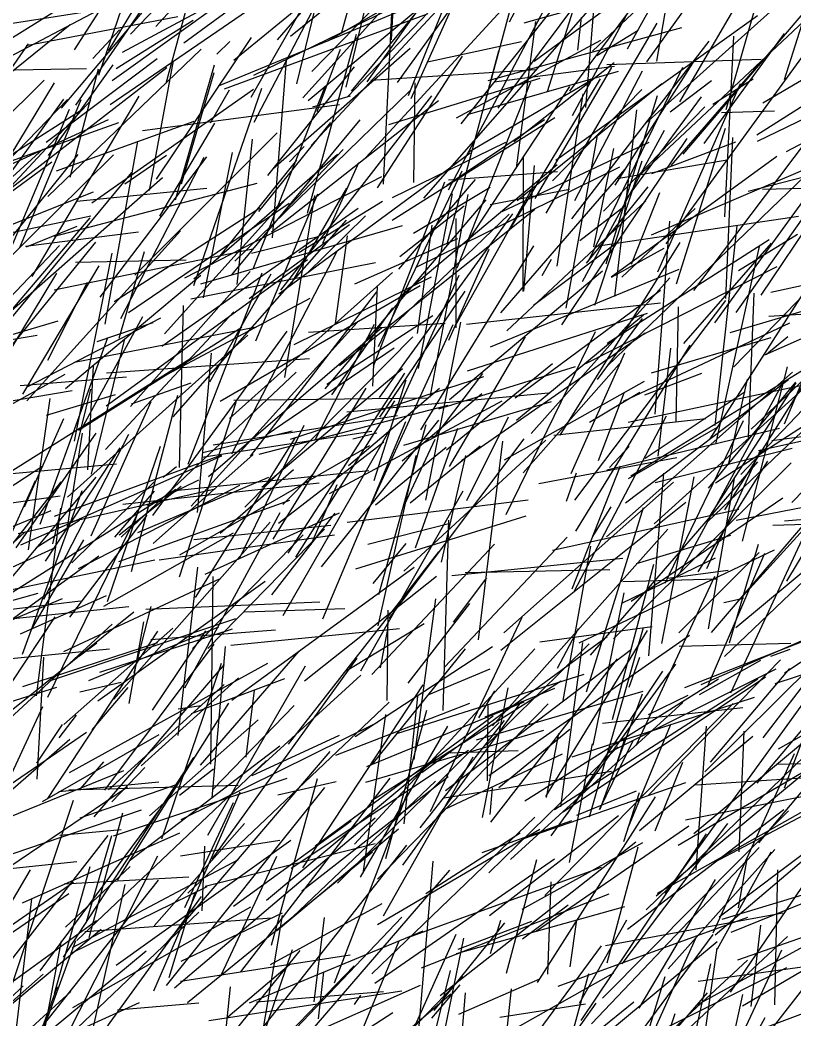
# Model space of a CAD drawing. Header units: metres. Extents: x 0 to 1019, y 0 to 619.
# Drawn here: x 330.1 to 406.2, y 149.5 to 247.8 of the extents above; entities that cross this region are included whole.
import ezdxf

# ---------------------------------------------------------------- set-up
doc = ezdxf.new("R2010")
doc.units = ezdxf.units.M

msp = doc.modelspace()

# ---------------------------------------------------------------- linework, layer by layer
at = {"color": 27}
for p, q in [((378.209, 247.618), (388.512, 266.825)), ((337.231, 244.01), (339.869, 246.815)), ((322.012, 223.743), (337.021, 239.869)), ((389.888, 208.228), (407.94, 212.069)), ((403.942, 185.227), (405.817, 185.917)), ((400.025, 158.075), (411.6, 162.806)), ((384.196, 154.669), (384.853, 159.311)), ((374.755, 138.601), (390.464, 151.243))]:
    msp.add_line(p, q, dxfattribs=at)
at = {"color": 120}
for p, q in [((340.946, 246.401), (359.696, 265.89)), ((350.892, 205.132), (361.281, 225.057)), ((387.668, 156.789), (405.11, 159.988))]:
    msp.add_line(p, q, dxfattribs=at)
at = {"color": 145}
for p, q in [((335.442, 244.841), (348.082, 264.756)), ((352.19, 199.898), (368.696, 216.619)), ((392.95, 130.943), (403.368, 149.704))]:
    msp.add_line(p, q, dxfattribs=at)
at = {"color": 5}
for p, q in [((355.407, 245.84), (371.918, 265.058)), ((374.214, 234.818), (386.519, 242.04)), ((393.557, 161.902), (407.603, 181.265)), ((353.432, 148.012), (368.117, 166.66)), ((328.33, 137.85), (333.748, 152.761))]:
    msp.add_line(p, q, dxfattribs=at)
at = {"color": 162}
for p, q in [((338.771, 244.773), (350.335, 263.824)), ((333.67, 232.944), (347.194, 237.844)), ((346.919, 199.986), (363.236, 218.046))]:
    msp.add_line(p, q, dxfattribs=at)
at = {"color": 71}
for p, q in [((366.613, 245.835), (367.586, 263.612)), ((337.816, 242.38), (341.473, 253.054)), ((323.327, 205.736), (333.69, 222.901)), ((386.974, 204.48), (389.509, 211.12)), ((359.721, 194.01), (371.261, 208.448)), ((400.869, 190.798), (408.819, 199.54))]:
    msp.add_line(p, q, dxfattribs=at)
at = {"color": 15}
for p, q in [((358.782, 242.725), (377.589, 262.022)), ((369.056, 145.7), (370.72, 165.066)), ((345.842, 153.259), (362.551, 155.858)), ((364.881, 144.671), (373.613, 153.728))]:
    msp.add_line(p, q, dxfattribs=at)
at = {"color": 100}
for p, q in [((361.714, 246.589), (366.111, 262.077)), ((362.382, 203.988), (371.338, 211.57)), ((354.852, 191.254), (361.057, 199.3)), ((350.906, 180.887), (368.839, 193.989)), ((313.218, 137.068), (332.336, 153.961))]:
    msp.add_line(p, q, dxfattribs=at)
at = {"color": 43}
for p, q in [((343.419, 247.148), (354.792, 259.587)), ((355.908, 200.159), (358.88, 203.113))]:
    msp.add_line(p, q, dxfattribs=at)
at = {"color": 191}
for p, q in [((362.692, 240.778), (378.75, 260.289)), ((332.667, 208.925), (339.474, 210.954)), ((320.416, 199.027), (334.004, 201.01))]:
    msp.add_line(p, q, dxfattribs=at)
at = {"color": 161}
for p, q in [((351.106, 243.837), (369.292, 258.735)), ((317.834, 222.503), (334.73, 239.969)), ((331.265, 222.572), (341.797, 240.305)), ((405.477, 234.843), (414.854, 239.893)), ((355.31, 158.21), (367.312, 168.264)), ((379.476, 160.354), (391.343, 166.902))]:
    msp.add_line(p, q, dxfattribs=at)
at = {"color": 108}
for p, q in [((391.728, 243.682), (402.63, 258.809)), ((340.799, 180.562), (342.245, 188.613)), ((376.058, 172.974), (376.107, 180.405)), ((381.689, 161.692), (400.212, 180.57)), ((334.427, 162.853), (346.685, 163.521))]:
    msp.add_line(p, q, dxfattribs=at)
at = {"color": 106}
for p, q in [((356.663, 246.201), (371.203, 257.955)), ((334.736, 197.909), (336.227, 207.146)), ((320.95, 183.114), (337.561, 202.832)), ((376.549, 178.379), (393.801, 197.712))]:
    msp.add_line(p, q, dxfattribs=at)
at = {"color": 121}
for p, q in [((375.836, 239.69), (380.774, 258.064)), ((360.365, 245.752), (377.825, 255.798)), ((371.273, 209.556), (384.718, 213.708)), ((365.221, 158.842), (381.22, 168.201))]:
    msp.add_line(p, q, dxfattribs=at)
at = {"color": 118}
msp.add_line((385.726, 239.191), (387.268, 257.899), dxfattribs=at)
at = {"color": 223}
for p, q in [((399.533, 238.975), (405.042, 258.234)), ((325.765, 214.343), (341.054, 232.791)), ((322.03, 167.814), (336.606, 177.742))]:
    msp.add_line(p, q, dxfattribs=at)
at = {"color": 126}
for p, q in [((405.284, 241.943), (410.383, 258.138)), ((327.495, 247.196), (343.387, 249.687)), ((354.442, 232.511), (362.962, 243.188)), ((341.309, 183.591), (342.967, 190.098)), ((342.927, 186.86), (355.196, 187.824)), ((389.818, 158.382), (405.218, 170.141))]:
    msp.add_line(p, q, dxfattribs=at)
at = {"color": 220}
for p, q in [((352.82, 240.205), (362.482, 257.204)), ((377.716, 204.541), (391.488, 212.262))]:
    msp.add_line(p, q, dxfattribs=at)
at = {"color": 146}
for p, q in [((362.28, 240.224), (378.619, 257.342)), ((337.134, 229.817), (353.025, 241.004)), ((392.825, 223.029), (400.952, 241.558)), ((341.038, 193.546), (345.596, 210.891))]:
    msp.add_line(p, q, dxfattribs=at)
at = {"color": 65}
for p, q in [((367.187, 241.643), (378.474, 257.276)), ((365.245, 231.301), (373.585, 244.224))]:
    msp.add_line(p, q, dxfattribs=at)
at = {"color": 139}
for p, q in [((392.724, 243.728), (395.039, 257.218)), ((338.465, 205.561), (351.101, 219.091)), ((332.403, 190.844), (340.777, 207.065)), ((346.582, 161.918), (366.372, 180.721)), ((351.787, 154.18), (366.474, 173.217))]:
    msp.add_line(p, q, dxfattribs=at)
at = {"color": 165}
for p, q in [((353.11, 237.739), (362.85, 256.379)), ((318.39, 227.5), (330.9, 245.437)), ((385.735, 214.005), (404.561, 223.549))]:
    msp.add_line(p, q, dxfattribs=at)
at = {"color": 19}
for p, q in [((386.389, 244.742), (398.111, 255.754)), ((382.569, 206.967), (397.535, 208.618)), ((326.195, 142.779), (342.492, 156.259)), ((388.505, 132.281), (394.515, 150.077))]:
    msp.add_line(p, q, dxfattribs=at)
at = {"color": 225}
for p, q in [((389.813, 244.944), (395.726, 255.552)), ((387.716, 223.807), (392.777, 240.38)), ((341.651, 197.402), (354.558, 202.841)), ((398.102, 187.552), (410.664, 202.264)), ((327.076, 187.263), (337.826, 195.082)), ((404.359, 182.529), (412.866, 185.348)), ((376.264, 159.731), (388.936, 169.577)), ((335.237, 156.568), (351.577, 165.238))]:
    msp.add_line(p, q, dxfattribs=at)
at = {"color": 130}
for p, q in [((394.991, 239.732), (404.376, 255.856)), ((389.267, 222.505), (396.484, 229.26)), ((321.052, 214.439), (333.832, 218.218)), ((351.054, 160.637), (362.659, 169.031))]:
    msp.add_line(p, q, dxfattribs=at)
at = {"color": 199}
for p, q in [((325.999, 244.02), (343.071, 254.64)), ((361.099, 217.946), (362.295, 226.573)), ((366.914, 208.776), (373.264, 222.691)), ((356.465, 176.565), (371.27, 195.476)), ((384.112, 164.949), (386.4, 176.614))]:
    msp.add_line(p, q, dxfattribs=at)
at = {"color": 238}
for p, q in [((335.565, 239.414), (346.008, 254.55)), ((340.728, 219.028), (356.538, 229.776))]:
    msp.add_line(p, q, dxfattribs=at)
at = {"color": 140}
for p, q in [((381.949, 240.767), (386.403, 254.769)), ((400.53, 198.592), (415.016, 201.414)), ((393.809, 192.916), (399.717, 193.676)), ((381.806, 171.416), (391.802, 187.739))]:
    msp.add_line(p, q, dxfattribs=at)
at = {"color": 66}
for p, q in [((391.644, 237.646), (411.397, 255.385)), ((389.267, 190.436), (398.478, 194.895)), ((386.295, 149.079), (402.772, 166.406))]:
    msp.add_line(p, q, dxfattribs=at)
at = {"color": 219}
for p, q in [((368.271, 240.376), (373.804, 254.066)), ((390.743, 232.279), (407.713, 248.184)), ((387.873, 213.784), (407.3, 232.467)), ((400.28, 213.69), (410.096, 223.834)), ((335.413, 214.144), (353.343, 217.611)), ((384.39, 191.852), (389.149, 203.937)), ((342.814, 169.524), (353.501, 178.967))]:
    msp.add_line(p, q, dxfattribs=at)
at = {"color": 213}
for p, q in [((380.643, 243.741), (394.565, 253.947)), ((389.423, 210.308), (405.801, 218.013)), ((386.416, 196.982), (388.21, 199.918))]:
    msp.add_line(p, q, dxfattribs=at)
at = {"color": 211}
for p, q in [((357.315, 241.507), (360.117, 253.06)), ((404.133, 198.114), (423.87, 198.759)), ((357.788, 162.143), (372.176, 173.398)), ((331.175, 144.346), (347.669, 160.069))]:
    msp.add_line(p, q, dxfattribs=at)
at = {"color": 251}
for p, q in [((358.418, 239.889), (374.292, 253.128)), ((351.089, 210.418), (370.163, 210.63)), ((330.134, 196.176), (349.914, 204.928))]:
    msp.add_line(p, q, dxfattribs=at)
at = {"color": 174}
for p, q in [((364.226, 241.716), (371.995, 252.706)), ((321.811, 184.277), (338.868, 185.954)), ((361.303, 162.905), (377.213, 178.715))]:
    msp.add_line(p, q, dxfattribs=at)
at = {"color": 185}
for p, q in [((373.46, 237.585), (385.482, 252.661)), ((326.649, 242.91), (338.317, 249.054)), ((401.998, 207.566), (417.073, 221.838)), ((321.127, 202.456), (339.548, 204.156)), ((317.546, 140.501), (330.395, 152.799))]:
    msp.add_line(p, q, dxfattribs=at)
at = {"color": 208}
for p, q in [((379.654, 247.504), (397.871, 252.635)), ((397.996, 174.822), (405.809, 184.014))]:
    msp.add_line(p, q, dxfattribs=at)
at = {"color": 243}
for p, q in [((384.171, 240.803), (393.299, 253.092)), ((389.718, 230.191), (397.109, 240.25)), ((382.661, 170.135), (402.656, 183.002))]:
    msp.add_line(p, q, dxfattribs=at)
at = {"color": 75}
for p, q in [((395.293, 234.612), (410.981, 253.004)), ((381.83, 228.797), (392.755, 247.47)), ((364.092, 172.829), (381.6, 177.968))]:
    msp.add_line(p, q, dxfattribs=at)
at = {"color": 62}
for p, q in [((346.171, 245.558), (355.069, 252.071)), ((386.188, 185.316), (402.651, 204.35)), ((400.472, 188.052), (412.624, 198.152))]:
    msp.add_line(p, q, dxfattribs=at)
at = {"color": 159}
for p, q in [((362.158, 241.201), (364.813, 252.17)), ((336.133, 207.545), (342.154, 218.646)), ((353.768, 147.087), (355.906, 159.728)), ((396.683, 150.958), (411.117, 158.856)), ((392.705, 145.694), (405.571, 157.672))]:
    msp.add_line(p, q, dxfattribs=at)
at = {"color": 155}
for p, q in [((338.934, 239.469), (355.127, 250.584)), ((386.613, 219.763), (391.28, 233.935)), ((367.666, 204.442), (375.484, 211.069)), ((331.166, 187.773), (336.352, 196.674)), ((383.903, 169.702), (393.288, 183.768)), ((335.249, 150.692), (352.762, 160.572))]:
    msp.add_line(p, q, dxfattribs=at)
at = {"color": 48}
for p, q in [((340.149, 244.63), (352.846, 251.452)), ((352.73, 204.904), (365.161, 221.062)), ((349.774, 197.339), (356.988, 203.601)), ((337.129, 148.039), (340.417, 162.79))]:
    msp.add_line(p, q, dxfattribs=at)
at = {"color": 31}
for p, q in [((344.457, 241.592), (347.08, 251.303)), ((364.566, 241.862), (380.782, 242.908)), ((348.758, 212.224), (354.782, 222.825)), ((383.256, 170.428), (385.419, 186.579))]:
    msp.add_line(p, q, dxfattribs=at)
at = {"color": 24}
for p, q in [((357.885, 240.134), (367.505, 250.776)), ((348.794, 237.674), (350.669, 240.937)), ((335.822, 207.443), (351.901, 217.597)), ((356.692, 206.568), (375.71, 212.72)), ((400.754, 160.474), (401.609, 165.303))]:
    msp.add_line(p, q, dxfattribs=at)
at = {"color": 148}
for p, q in [((364.084, 234.284), (379.224, 250.716)), ((399.061, 238.704), (404.273, 238.847))]:
    msp.add_line(p, q, dxfattribs=at)
at = {"color": 196}
for p, q in [((368.554, 240.062), (373.432, 250.95)), ((367.236, 220.41), (382.899, 233.567)), ((317.568, 161.952), (334.986, 177.078))]:
    msp.add_line(p, q, dxfattribs=at)
at = {"color": 230}
for p, q in [((377.107, 239.105), (386.142, 251.251)), ((398.501, 206.086), (402.8, 225.508)), ((364.621, 171.001), (383.31, 182.791)), ((333.872, 171.931), (343.72, 172.863)), ((398.674, 156.455), (403.948, 165.983))]:
    msp.add_line(p, q, dxfattribs=at)
at = {"color": 96}
for p, q in [((334.149, 239.136), (343.364, 250.059)), ((380.354, 207.135), (393.977, 222.441)), ((338.571, 213.078), (358.551, 214.514)), ((339.809, 197.154), (345.921, 201.942))]:
    msp.add_line(p, q, dxfattribs=at)
at = {"color": 149}
for p, q in [((339.135, 241.852), (350.174, 249.785)), ((353.551, 228.965), (360.654, 237.699)), ((384.299, 203.18), (389.575, 215.067)), ((349.631, 141.038), (362.954, 154.786))]:
    msp.add_line(p, q, dxfattribs=at)
at = {"color": 154}
for p, q in [((353.072, 242.377), (369.051, 250.149)), ((365.461, 208.726), (373.875, 221.139)), ((356.449, 195.355), (367.936, 213.07)), ((337.157, 177.987), (340.717, 182.148))]:
    msp.add_line(p, q, dxfattribs=at)
at = {"color": 51}
for p, q in [((369.801, 230.262), (386.876, 249.773)), ((369.258, 213.51), (372.612, 230.702)), ((332.79, 214.334), (336.693, 222.002)), ((376.372, 168.906), (388.852, 184.962)), ((396.367, 167.791), (414.011, 182.541))]:
    msp.add_line(p, q, dxfattribs=at)
at = {"color": 55}
for p, q in [((384.409, 238.399), (390.654, 249.988)), ((351.445, 221.793), (352.946, 236.076)), ((330.746, 210.333), (345.871, 227.072)), ((330.299, 185.431), (336.197, 201.523)), ((337.355, 169.421), (350.186, 184.402)), ((375.82, 179.269), (382.664, 182.083)), ((403.258, 147.606), (412.128, 158.978))]:
    msp.add_line(p, q, dxfattribs=at)
at = {"color": 204}
for p, q in [((349.59, 241.33), (369.288, 249.442)), ((369.154, 216.972), (370.615, 227.63)), ((330.337, 211.007), (337.867, 223.631)), ((332.792, 181.189), (341.58, 199.176)), ((355.434, 146.678), (369.48, 152.868))]:
    msp.add_line(p, q, dxfattribs=at)
at = {"color": 179}
for p, q in [((358.722, 235.464), (371.509, 249.179)), ((335.435, 206.377), (339.148, 224.874)), ((387.804, 203.538), (404.788, 207.66))]:
    msp.add_line(p, q, dxfattribs=at)
at = {"color": 228}
for p, q in [((372.234, 231.094), (381.851, 249.255)), ((332.634, 235.781), (343.575, 244.015)), ((349.073, 205.997), (367.196, 208.886)), ((389.921, 202.717), (398.69, 207.736))]:
    msp.add_line(p, q, dxfattribs=at)
at = {"color": 16}
for p, q in [((330.688, 245.275), (345.601, 248.12)), ((321.868, 231.316), (339.793, 237.715)), ((392.558, 209.031), (393.988, 227.999)), ((329.225, 182.601), (333.531, 189.091)), ((332.792, 171.239), (343.615, 187.693)), ((390.997, 168.084), (402.152, 177.368))]:
    msp.add_line(p, q, dxfattribs=at)
at = {"color": 157}
for p, q in [((339.526, 243.012), (347.113, 247.788)), ((352.602, 220.411), (362.487, 227.684)), ((347.533, 199.369), (348.899, 215.043)), ((387.981, 175.75), (404.465, 183.981))]:
    msp.add_line(p, q, dxfattribs=at)
at = {"color": 236}
for p, q in [((350.195, 241.024), (370.154, 248.411)), ((325.107, 215.598), (344.072, 232.318)), ((323.646, 190.621), (343.32, 194.71)), ((333.063, 182.828), (351.29, 188.945)), ((367.852, 168.758), (369.198, 181.271)), ((389.453, 167.012), (391.024, 171.837)), ((390.964, 150.6), (398.495, 163.278))]:
    msp.add_line(p, q, dxfattribs=at)
at = {"color": 209}
for p, q in [((365.82, 231.656), (366.638, 248.441)), ((386.89, 212.425), (391.29, 218.42)), ((396.787, 193.539), (403.648, 204.396)), ((332.065, 154.289), (343.889, 170.239)), ((345.936, 155.229), (355.874, 159.989))]:
    msp.add_line(p, q, dxfattribs=at)
at = {"color": 125}
for p, q in [((378.908, 233.223), (380.807, 247.645)), ((399.955, 152.188), (412.974, 171.311))]:
    msp.add_line(p, q, dxfattribs=at)
at = {"color": 180}
for p, q in [((382.79, 234.021), (402.613, 248.247)), ((403.144, 239.637), (415.918, 247.206)), ((400.744, 223.172), (406.552, 226.715)), ((362.147, 183.776), (369.812, 188.441)), ((405.279, 172.286), (410.563, 186.327))]:
    msp.add_line(p, q, dxfattribs=at)
at = {"color": 6}
for p, q in [((384.956, 244.814), (385.315, 248.037)), ((383.197, 206.962), (395.003, 225.894)), ((392.562, 202.318), (406.029, 205.698)), ((363.814, 163.862), (366.044, 179.5)), ((396.57, 164.212), (397.61, 178.351)), ((372.178, 175.711), (379.062, 175.944))]:
    msp.add_line(p, q, dxfattribs=at)
at = {"color": 176}
for p, q in [((323.327, 237.96), (335.018, 247.362)), ((359.093, 206.495), (364.924, 217.879)), ((371.929, 172.011), (390.211, 185.914)), ((387.129, 170.185), (391.287, 181.519))]:
    msp.add_line(p, q, dxfattribs=at)
at = {"color": 127}
for p, q in [((376.136, 241.844), (395.178, 247.056)), ((356.586, 233.848), (358.031, 235.355)), ((370.429, 210.686), (374.146, 230.64)), ((330.623, 225.554), (341.732, 226.954)), ((351.661, 194.847), (358.036, 207.945)), ((366.38, 188.919), (379.663, 206.613)), ((332.591, 194.581), (339.915, 205.732)), ((364.809, 192.389), (368.054, 196.323)), ((366.189, 180.881), (366.27, 189.751))]:
    msp.add_line(p, q, dxfattribs=at)
at = {"color": 158}
for p, q in [((386.827, 244.304), (390.886, 246.784)), ((393.619, 225.774), (407.517, 244.839)), ((401.124, 196.526), (405.567, 213.682)), ((331.727, 174.695), (334.248, 178.523)), ((381.854, 171.331), (383.086, 177.639))]:
    msp.add_line(p, q, dxfattribs=at)
at = {"color": 216}
for p, q in [((402.535, 236.489), (419.584, 247.274)), ((398.224, 239.498), (402.204, 242.016)), ((324.105, 227.626), (332.325, 235.082)), ((349.845, 153.844), (355.338, 165.567))]:
    msp.add_line(p, q, dxfattribs=at)
at = {"color": 67}
for p, q in [((343.487, 232.151), (352.85, 246.06)), ((384.631, 230.029), (391.316, 242.8)), ((366.353, 237.511), (381.233, 242.07)), ((364.838, 213.755), (371.863, 231.888)), ((405.509, 192.6), (414.013, 206.8)), ((399.364, 185.187), (407.946, 193.384)), ((324.137, 148.827), (338.733, 167.603))]:
    msp.add_line(p, q, dxfattribs=at)
at = {"color": 7}
for p, q in [((349.426, 244.437), (350.694, 245.661)), ((394.659, 221.853), (399.459, 237.141)), ((355.515, 220.876), (374.36, 234.721)), ((384.583, 191.6), (393.68, 208.863)), ((386.439, 176.485), (389.494, 191.466)), ((364.717, 174.585), (373.899, 185.937))]:
    msp.add_line(p, q, dxfattribs=at)
at = {"color": 248}
for p, q in [((358.353, 228.789), (363.182, 246.395)), ((362.21, 209.258), (382.058, 211.122))]:
    msp.add_line(p, q, dxfattribs=at)
at = {"color": 200}
for p, q in [((370.144, 243.68), (379.384, 245.664)), ((339.971, 218.436), (348.184, 234.316)), ((400.502, 219.01), (408.834, 230.81)), ((385.274, 149.4), (397.585, 167.758))]:
    msp.add_line(p, q, dxfattribs=at)
at = {"color": 53}
for p, q in [((373.009, 238.167), (387.196, 245.803)), ((379.729, 171.01), (398.77, 182.997)), ((364.175, 174.372), (379.674, 180.732)), ((334.001, 167.634), (340.016, 168.18))]:
    msp.add_line(p, q, dxfattribs=at)
at = {"color": 39}
for p, q in [((384.364, 228.222), (397.859, 245.698)), ((394.028, 238.762), (398.099, 241.841)), ((386.084, 208.234), (391.052, 211.179))]:
    msp.add_line(p, q, dxfattribs=at)
at = {"color": 187}
for p, q in [((397.372, 235.643), (405.281, 246.469)), ((343.123, 199.059), (356.335, 217.178)), ((353.848, 201.843), (367.708, 213.526))]:
    msp.add_line(p, q, dxfattribs=at)
at = {"color": 116}
for p, q in [((399.399, 228.435), (400.288, 246.213)), ((378.958, 230.024), (393.204, 241.536)), ((353.251, 216.242), (359.36, 230.703)), ((333.313, 196.262), (337.029, 211.488)), ((355.506, 198.313), (365.865, 206.298))]:
    msp.add_line(p, q, dxfattribs=at)
at = {"color": 82}
for p, q in [((332.819, 230.443), (347.881, 244.921)), ((391.88, 179.496), (395.782, 181.402))]:
    msp.add_line(p, q, dxfattribs=at)
at = {"color": 233}
for p, q in [((354.924, 233.155), (368.435, 245.036)), ((366.707, 230.338), (377.85, 235.764)), ((339.536, 154.846), (356.721, 167.149))]:
    msp.add_line(p, q, dxfattribs=at)
at = {"color": 17}
for p, q in [((359.299, 238.801), (361.581, 244.916)), ((333.453, 226.547), (353.386, 231.734)), ((348.299, 193.292), (361.507, 199.331)), ((349.077, 172.149), (357.04, 180.371)), ((371.388, 151.846), (390.643, 166.966)), ((329.649, 148.104), (331.219, 161.376))]:
    msp.add_line(p, q, dxfattribs=at)
at = {"color": 84}
for p, q in [((372.087, 225.743), (377.155, 244.769)), ((403.936, 221.041), (422.442, 224.973)), ((370.916, 206.836), (375.601, 213.023)), ((383.001, 152.775), (401.668, 159.571))]:
    msp.add_line(p, q, dxfattribs=at)
at = {"color": 188}
for p, q in [((342.796, 231.014), (345.174, 243.778)), ((322.22, 149.139), (331.1, 164.208))]:
    msp.add_line(p, q, dxfattribs=at)
at = {"color": 72}
for p, q in [((354.895, 226.362), (356.286, 243.849)), ((388.453, 186.941), (405.916, 204.257)), ((342.444, 189.857), (359.55, 190.563))]:
    msp.add_line(p, q, dxfattribs=at)
at = {"color": 38}
for p, q in [((387.78, 243.402), (402.992, 243.949)), ((367.345, 223.278), (374.876, 232.112)), ((395.459, 182.142), (409.121, 187.513)), ((314.095, 176.045), (333.678, 182.177)), ((377.256, 149.734), (385.71, 151.032))]:
    msp.add_line(p, q, dxfattribs=at)
at = {"color": 133}
for p, q in [((388.617, 231.548), (396.495, 243.916)), ((333.442, 221.266), (352.967, 225.271)), ((345.758, 203.781), (346.155, 219.724)), ((398.484, 202.261), (416.914, 214.236)), ((371.786, 171.293), (388.256, 173.906)), ((371.815, 144.702), (388.473, 154.105))]:
    msp.add_line(p, q, dxfattribs=at)
at = {"color": 18}
for p, q in [((321.075, 242.734), (336.613, 243.005)), ((350.916, 222.736), (363.541, 237.98)), ((374.028, 200.544), (378.117, 208.763)), ((342.571, 200.076), (347.666, 202.566)), ((397.073, 182.445), (412.398, 189.119))]:
    msp.add_line(p, q, dxfattribs=at)
at = {"color": 64}
for p, q in [((327.441, 229.93), (344.521, 243.134)), ((399.927, 217.06), (415.383, 221.618)), ((368.254, 182.569), (374.313, 190.412)), ((398.269, 158.03), (406.254, 175.648)), ((381.988, 153.972), (382.305, 163.028))]:
    msp.add_line(p, q, dxfattribs=at)
at = {"color": 124}
for p, q in [((332.856, 234.459), (339.239, 243.366)), ((404.505, 174.601), (420.295, 175.008))]:
    msp.add_line(p, q, dxfattribs=at)
at = {"color": 61}
for p, q in [((335.009, 232.346), (337.793, 242.986)), ((347.183, 221.687), (353.868, 241.075)), ((355.734, 221.227), (370.569, 240.344)), ((397.785, 201.748), (406.396, 212.174)), ((340.192, 200.166), (359.489, 202.289))]:
    msp.add_line(p, q, dxfattribs=at)
at = {"color": 1}
for p, q in [((345.355, 230.121), (349.211, 243.398)), ((387.462, 229), (397.421, 239.239))]:
    msp.add_line(p, q, dxfattribs=at)
at = {"color": 135}
for p, q in [((374.103, 238.51), (388.929, 242.748)), ((368.842, 175.06), (370.985, 190.884)), ((387.837, 155.067), (390.872, 166.488))]:
    msp.add_line(p, q, dxfattribs=at)
at = {"color": 141}
for p, q in [((376.723, 241.698), (388.542, 243.26)), ((347.048, 185.987), (357.927, 197.167)), ((370.289, 181.456), (376.333, 183.992))]:
    msp.add_line(p, q, dxfattribs=at)
at = {"color": 3}
for p, q in [((378.64, 235.851), (388.529, 243.608)), ((338.45, 217.881), (341.662, 235.877)), ((371.539, 194.479), (373.933, 204.955)), ((334.97, 189.051), (342.567, 199.085)), ((352.707, 143.937), (367.637, 159.548))]:
    msp.add_line(p, q, dxfattribs=at)
at = {"color": 237}
for p, q in [((380.739, 230.221), (388.279, 243.123)), ((358.448, 217.106), (371.89, 217.99))]:
    msp.add_line(p, q, dxfattribs=at)
at = {"color": 35}
for p, q in [((385.996, 224.079), (395.264, 243.158)), ((354.809, 226.958), (371.232, 239.861)), ((366.678, 228.117), (382.687, 238.202))]:
    msp.add_line(p, q, dxfattribs=at)
at = {"color": 134}
for p, q in [((394.122, 233.471), (402.812, 243.48)), ((346.882, 220.361), (365.051, 223.94)), ((344.006, 212.66), (358.622, 220.422)), ((367.826, 193.592), (381.785, 206.477)), ((334.343, 155.641), (347.17, 175.279))]:
    msp.add_line(p, q, dxfattribs=at)
at = {"color": 252}
for p, q in [((314.119, 223.707), (332.429, 241.883)), ((317.803, 208.667), (333.945, 225.6))]:
    msp.add_line(p, q, dxfattribs=at)
at = {"color": 254}
for p, q in [((345.963, 231.683), (349.163, 242.642)), ((405.286, 208.067), (410.983, 221.798)), ((335.946, 181.713), (340.01, 182.668))]:
    msp.add_line(p, q, dxfattribs=at)
at = {"color": 137}
for p, q in [((373.083, 223.422), (380.306, 241.72)), ((330.04, 225.405), (336.069, 239.971))]:
    msp.add_line(p, q, dxfattribs=at)
at = {"color": 14}
for p, q in [((378.213, 227.122), (387.171, 242.011)), ((330.709, 225.485), (335.68, 227.514)), ((364.963, 153.087), (382.653, 165.302))]:
    msp.add_line(p, q, dxfattribs=at)
at = {"color": 210}
msp.add_line((402.617, 235.878), (415.956, 242.304), dxfattribs=at)
at = {"color": 115}
for p, q in [((329.093, 234.386), (333.449, 241.602)), ((369.505, 207.497), (380.604, 225.582)), ((329.676, 195.884), (337.576, 207.151)), ((320.988, 152.362), (334.876, 161.88)), ((394.016, 136.866), (398.021, 154.984))]:
    msp.add_line(p, q, dxfattribs=at)
at = {"color": 235}
for p, q in [((351.201, 224.07), (368.457, 240.846)), ((386.746, 225.551), (406.636, 228.507)), ((395.38, 215.992), (403.988, 225.845)), ((372.325, 210.457), (387.368, 223.125))]:
    msp.add_line(p, q, dxfattribs=at)
at = {"color": 183}
for p, q in [((353.014, 223.32), (360.088, 241.236)), ((329.379, 145.195), (343.707, 163.205)), ((336.081, 145.258), (347.907, 161.608))]:
    msp.add_line(p, q, dxfattribs=at)
at = {"color": 186}
for p, q in [((368.807, 231.823), (368.952, 241.627)), ((374.098, 213.304), (391.808, 218.946)), ((363.094, 193.809), (379.847, 199.04)), ((369.608, 173.792), (387.817, 187.165)), ((389.302, 154.981), (399.688, 168.787))]:
    msp.add_line(p, q, dxfattribs=at)
at = {"color": 142}
for p, q in [((373.977, 225.821), (384.165, 241.251)), ((372.056, 231.536), (381.655, 238.016)), ((325.151, 188.507), (340.775, 190.103)), ((341.996, 174.447), (351.561, 183.087)), ((387.013, 147.49), (398.635, 157.17))]:
    msp.add_line(p, q, dxfattribs=at)
at = {"color": 60}
for p, q in [((382.445, 231.986), (391.236, 240.949)), ((401.692, 230.972), (409.532, 232.976)), ((359.849, 188.895), (368.014, 208.294)), ((334.388, 178.508), (345.087, 187.989)), ((335.995, 169.324), (345.478, 172.598)), ((392.791, 161.915), (409.549, 171.359))]:
    msp.add_line(p, q, dxfattribs=at)
at = {"color": 197}
for p, q in [((321.707, 222.486), (334.369, 240.002)), ((320.798, 190.096), (333.641, 195.962)), ((396.904, 181.454), (402.945, 184.839)), ((339.108, 170.91), (342.35, 174.266)), ((346.298, 160.503), (351.059, 170.844))]:
    msp.add_line(p, q, dxfattribs=at)
at = {"color": 193}
for p, q in [((358.87, 239.254), (362.593, 240.332)), ((392.199, 226.656), (407.543, 233.216)), ((334.546, 211.54), (347.864, 222.702)), ((331.75, 173.127), (332.422, 185.137))]:
    msp.add_line(p, q, dxfattribs=at)
at = {"color": 12}
for p, q in [((382.916, 223.57), (385.474, 240.535)), ((371.851, 184.178), (383.905, 196.946)), ((373.25, 150.013), (381.208, 153.498))]:
    msp.add_line(p, q, dxfattribs=at)
at = {"color": 217}
msp.add_line((317.926, 227.35), (336.274, 239.052), dxfattribs=at)
at = {"color": 90}
for p, q in [((327.684, 221.795), (334.949, 239.01)), ((396.365, 221.181), (407.647, 236.147)), ((372.767, 217.519), (380.43, 231.162)), ((330.073, 211.841), (340.54, 212.692)), ((378.303, 165.235), (395.282, 180.671)), ((364.692, 153.996), (380.716, 169.388))]:
    msp.add_line(p, q, dxfattribs=at)
at = {"color": 247}
for p, q in [((342.104, 236.935), (361.485, 239.492)), ((369.442, 168.354), (377.731, 178.899)), ((397.56, 135.713), (401.178, 151.951))]:
    msp.add_line(p, q, dxfattribs=at)
at = {"color": 136}
for p, q in [((388.577, 220.59), (390.73, 238.968)), ((337.651, 216.159), (343.175, 218.057)), ((396.557, 172.577), (416.425, 173.903))]:
    msp.add_line(p, q, dxfattribs=at)
at = {"color": 30}
for p, q in [((325.402, 231.863), (338.769, 237.991)), ((387.083, 170.15), (390.388, 176.928))]:
    msp.add_line(p, q, dxfattribs=at)
at = {"color": 33}
for p, q in [((343.835, 228.505), (349.246, 237.635)), ((360.084, 211.514), (375.916, 230.121)), ((364.68, 183.435), (376.76, 196.239)), ((402.577, 172.755), (406.987, 177.959))]:
    msp.add_line(p, q, dxfattribs=at)
at = {"color": 215}
for p, q in [((385.405, 222.085), (393.452, 236.965)), ((392.209, 232.706), (400.494, 235.797)), ((376.314, 229.65), (384.109, 231.141)), ((394.826, 166.635), (414.371, 178.156)), ((389.373, 140.213), (393.523, 153.737))]:
    msp.add_line(p, q, dxfattribs=at)
at = {"color": 69}
msp.add_line((341.366, 222.686), (355.361, 236.692), dxfattribs=at)
at = {"color": 32}
for p, q in [((377.488, 228.971), (391.943, 235.792)), ((349.758, 210.309), (369.447, 221.675)), ((327.671, 149.737), (338.059, 158.37))]:
    msp.add_line(p, q, dxfattribs=at)
at = {"color": 50}
for p, q in [((383.358, 217.801), (395.689, 236.131)), ((404.033, 206.444), (420.364, 208.632)), ((343.761, 194.715), (361, 197.146))]:
    msp.add_line(p, q, dxfattribs=at)
at = {"color": 205}
for p, q in [((383.797, 219.466), (386.89, 236.431)), ((392.443, 198.238), (410.987, 215.032)), ((319.933, 208.773), (335.209, 211.355)), ((337.074, 197.06), (342.968, 210.269)), ((381.092, 202.213), (394.695, 204.759))]:
    msp.add_line(p, q, dxfattribs=at)
at = {"color": 107}
for p, q in [((399.507, 220.402), (400.198, 236.234)), ((400.001, 181.622), (407.249, 197.207)), ((355.424, 171.587), (361.181, 172.92)), ((370.804, 150.389), (377.753, 159.002))]:
    msp.add_line(p, q, dxfattribs=at)
at = {"color": 201}
for p, q in [((356.088, 229.002), (361.871, 235.063)), ((402.989, 220.719), (410.053, 231.276)), ((339.799, 194.53), (356.621, 200.559)), ((381.206, 186.646), (392.238, 188.155)), ((399.145, 159.356), (416.051, 164.506))]:
    msp.add_line(p, q, dxfattribs=at)
at = {"color": 156}
for p, q in [((386.519, 225.481), (388.478, 235.154)), ((372.024, 205.532), (382.443, 214.017)), ((372.534, 193.175), (389.359, 194.88)), ((338.765, 172.091), (350.155, 182.46)), ((326.505, 156.888), (335.341, 163.019))]:
    msp.add_line(p, q, dxfattribs=at)
at = {"color": 226}
for p, q in [((319.841, 215.373), (339.279, 234.52)), ((372.332, 203.88), (379.789, 216.641)), ((397.779, 187.906), (400.347, 202.715))]:
    msp.add_line(p, q, dxfattribs=at)
at = {"color": 232}
for p, q in [((322.245, 225.794), (333.208, 233.849)), ((356.737, 164.369), (374.192, 175.971))]:
    msp.add_line(p, q, dxfattribs=at)
at = {"color": 221}
for p, q in [((324.812, 220.967), (335.783, 234.549)), ((321.957, 206.816), (337.521, 225.934))]:
    msp.add_line(p, q, dxfattribs=at)
at = {"color": 2}
for p, q in [((337.945, 220.55), (348.451, 234.33)), ((373.989, 217.883), (393.075, 219.975)), ((368.442, 200.305), (375.35, 205.903))]:
    msp.add_line(p, q, dxfattribs=at)
at = {"color": 58}
for p, q in [((340.369, 231.681), (344.479, 234.514)), ((318.778, 223.513), (337.282, 230.885)), ((391.573, 204.706), (401.411, 211.257)), ((335.93, 185.27), (337.642, 186.553))]:
    msp.add_line(p, q, dxfattribs=at)
at = {"color": 105}
for p, q in [((347.179, 222.344), (361.314, 234.593)), ((344.283, 216.939), (356.189, 230.153)), ((392.202, 213.086), (403.953, 216.568))]:
    msp.add_line(p, q, dxfattribs=at)
at = {"color": 249}
for p, q in [((348.129, 220.457), (350.969, 234.772)), ((359.857, 225.851), (363.399, 233.785)), ((404.694, 176.117), (423.788, 186.938)), ((398.306, 164.928), (414.32, 173.367))]:
    msp.add_line(p, q, dxfattribs=at)
at = {"color": 122}
for p, q in [((349.506, 224.267), (357.3, 234.004)), ((390.162, 202.98), (407.632, 213.714)), ((369.259, 141.702), (372.428, 154.311))]:
    msp.add_line(p, q, dxfattribs=at)
at = {"color": 144}
for p, q in [((379.579, 221.103), (379.608, 234.354)), ((397.934, 199.007), (406.405, 212.112)), ((352.308, 175.307), (353.151, 181.896)), ((344.478, 152.835), (360.065, 172.312)), ((353.344, 151.222), (365.833, 152.269))]:
    msp.add_line(p, q, dxfattribs=at)
at = {"color": 112}
msp.add_line((388.211, 222.529), (404.507, 234.385), dxfattribs=at)
at = {"color": 169}
for p, q in [((388.793, 232.201), (399.624, 234.048)), ((399.418, 199.623), (407.988, 213.284)), ((330.12, 187.442), (338.575, 191.206))]:
    msp.add_line(p, q, dxfattribs=at)
at = {"color": 73}
for p, q in [((365.348, 215.679), (373.55, 232.957)), ((378.918, 208.452), (391.39, 218.786)), ((387.771, 196.975), (406.057, 213.152)), ((377.157, 172.321), (384.162, 178.065))]:
    msp.add_line(p, q, dxfattribs=at)
at = {"color": 8}
for p, q in [((369.093, 223.502), (389.077, 233.364)), ((352.845, 224.869), (359.395, 226.506)), ((327.358, 202.275), (346.772, 214.471)), ((390.686, 176.459), (398.409, 193.109)), ((391.095, 145.569), (401.616, 155.336))]:
    msp.add_line(p, q, dxfattribs=at)
at = {"color": 95}
for p, q in [((372.228, 232.071), (382.941, 232.906)), ((330.327, 160.968), (345.8, 167.854))]:
    msp.add_line(p, q, dxfattribs=at)
at = {"color": 194}
for p, q in [((377.379, 219.005), (389.596, 233.135)), ((401.977, 150.764), (402.929, 158.775))]:
    msp.add_line(p, q, dxfattribs=at)
at = {"color": 94}
for p, q in [((379.634, 221.11), (380.687, 233.474)), ((384.631, 200.584), (399.486, 220.22)), ((334.372, 185.688), (349.704, 192.848))]:
    msp.add_line(p, q, dxfattribs=at)
at = {"color": 110}
for p, q in [((398.417, 218.015), (409.217, 232.93)), ((381.446, 222.672), (382.337, 224.268)), ((406.001, 200.351), (422.683, 217.638))]:
    msp.add_line(p, q, dxfattribs=at)
at = {"color": 229}
for p, q in [((346.276, 222.434), (365.67, 232.414)), ((387.816, 216.024), (403.759, 226.201)), ((379.572, 203.262), (389.249, 214.214)), ((394.906, 186.216), (405.897, 186.493)), ((339.668, 150.456), (347.656, 151.144))]:
    msp.add_line(p, q, dxfattribs=at)
at = {"color": 10}
for p, q in [((335.655, 229.986), (348.452, 231.25)), ((360.736, 210.94), (366.734, 219.49)), ((377.884, 199.164), (386.675, 217.148)), ((373.496, 204.47), (391.554, 217.034)), ((385.068, 186.526), (404.296, 195.684)), ((358.049, 182.795), (371.035, 193.108)), ((380.872, 158.221), (395.863, 168.531))]:
    msp.add_line(p, q, dxfattribs=at)
at = {"color": 241}
for p, q in [((356.769, 221.89), (362.209, 231.239)), ((374.967, 177.013), (391.373, 181.791)), ((375.209, 179.179), (376.771, 181.83))]:
    msp.add_line(p, q, dxfattribs=at)
at = {"color": 218}
for p, q in [((368.767, 226.828), (376.316, 231.348)), ((405.283, 198.553), (415.634, 199.418)), ((336.832, 182.851), (349.633, 188.119)), ((376.177, 163.932), (388.885, 176.299)), ((345.743, 171.553), (349.103, 174.14)), ((392.565, 168.04), (395.259, 174.794))]:
    msp.add_line(p, q, dxfattribs=at)
at = {"color": 80}
for p, q in [((385.806, 223.871), (391.875, 231.372)), ((330.767, 211.729), (343.926, 218.511)), ((350.499, 149.762), (356.587, 154.917))]:
    msp.add_line(p, q, dxfattribs=at)
at = {"color": 98}
for p, q in [((403.094, 231.148), (417.868, 231.561)), ((390.236, 223.791), (393.016, 230.824)), ((393.589, 148.692), (405.49, 154.627))]:
    msp.add_line(p, q, dxfattribs=at)
at = {"color": 138}
for p, q in [((356.119, 212.625), (359.057, 230.532)), ((347.871, 221.833), (367.693, 227.584)), ((357.192, 194.978), (366.945, 210.355)), ((347.165, 196.705), (360.642, 198.122)), ((399.861, 186.554), (402.714, 196.23)), ((404.315, 150.951), (404.606, 164.217)), ((373.221, 132.21), (386.749, 151.097))]:
    msp.add_line(p, q, dxfattribs=at)
at = {"color": 190}
for p, q in [((357.501, 224.921), (365.734, 229.986)), ((362.957, 150.987), (363.58, 151.878))]:
    msp.add_line(p, q, dxfattribs=at)
at = {"color": 45}
for p, q in [((377.948, 217.21), (391.618, 230.022)), ((339.808, 216.486), (342.326, 225.038)), ((399.766, 204.046), (401.645, 212.455)), ((366.066, 165.347), (370.088, 179.933))]:
    msp.add_line(p, q, dxfattribs=at)
at = {"color": 168}
for p, q in [((339.342, 220.094), (353.655, 229.332)), ((380.588, 219.746), (388.888, 225.97)), ((318.026, 184.155), (334.243, 190.886)), ((355.897, 145.112), (372.361, 164.193))]:
    msp.add_line(p, q, dxfattribs=at)
at = {"color": 131}
for p, q in [((344.004, 215.707), (363.349, 229.277)), ((332.068, 198.222), (338.7, 216.563)), ((337.103, 203.12), (340.336, 216.306))]:
    msp.add_line(p, q, dxfattribs=at)
at = {"color": 68}
for p, q in [((361.489, 213.801), (380.698, 229.177)), ((329.899, 197.282), (349.282, 201.695)), ((390.202, 190.641), (405.121, 200.804)), ((364.292, 196.256), (372.265, 198.284)), ((389.997, 182.174), (391.034, 185.125)), ((379.483, 157.421), (383.991, 160.76))]:
    msp.add_line(p, q, dxfattribs=at)
at = {"color": 21}
for p, q in [((367.435, 224.535), (373.755, 229.507)), ((384.74, 197.52), (395.987, 215.813)), ((394.871, 187.527), (402.765, 195.41)), ((388.357, 178.989), (392.429, 194.267)), ((396.064, 138.491), (398.653, 156.505))]:
    msp.add_line(p, q, dxfattribs=at)
at = {"color": 202}
for p, q in [((385.134, 226.107), (389.567, 229.51)), ((403.719, 218.659), (416.447, 219.492)), ((391.53, 210.938), (397.136, 213.055)), ((376.366, 155.979), (377.352, 159.276)), ((351.951, 140.681), (366.745, 150.18))]:
    msp.add_line(p, q, dxfattribs=at)
at = {"color": 49}
for p, q in [((319.483, 224.813), (337.026, 228.542)), ((350.796, 186.296), (367.395, 187.935)), ((402.742, 166.865), (417.872, 184.96))]:
    msp.add_line(p, q, dxfattribs=at)
at = {"color": 231}
for p, q in [((323.193, 212.171), (336.959, 228.35)), ((365.378, 191.292), (370.009, 208.021)), ((397.71, 182.204), (403.342, 195.348)), ((344.269, 156.773), (360.564, 175.87))]:
    msp.add_line(p, q, dxfattribs=at)
at = {"color": 101}
msp.add_line((345.15, 208.78), (362.173, 228.112), dxfattribs=at)
at = {"color": 85}
for p, q in [((358.256, 222.818), (364.064, 228.54)), ((371.699, 179.883), (372.236, 198.602)), ((385.115, 151.113), (389.757, 159.312))]:
    msp.add_line(p, q, dxfattribs=at)
at = {"color": 184}
for p, q in [((365.435, 210.675), (378.55, 228.74)), ((348.847, 174.602), (349.08, 193.077)), ((405.277, 183.585), (418.048, 192.154)), ((336.023, 172.195), (338.303, 174.825))]:
    msp.add_line(p, q, dxfattribs=at)
at = {"color": 102}
for p, q in [((366.441, 217.411), (378.203, 228.706)), ((345.323, 201.51), (364.385, 203.503)), ((322.363, 159.996), (340.629, 172.392)), ((347.993, 160.19), (348.257, 166.53))]:
    msp.add_line(p, q, dxfattribs=at)
at = {"color": 26}
for p, q in [((372.974, 217.531), (372.981, 228.283)), ((337.725, 180.833), (354.188, 192.615)), ((376.195, 173.486), (395.936, 187.303))]:
    msp.add_line(p, q, dxfattribs=at)
at = {"color": 143}
for p, q in [((398.437, 207.925), (400.631, 227.535)), ((360.498, 201.238), (377.497, 210.344)), ((359.02, 151.253), (360.023, 159.522)), ((347.076, 143.297), (357.614, 156.291))]:
    msp.add_line(p, q, dxfattribs=at)
at = {"color": 164}
for p, q in [((363.003, 221.847), (373.125, 226.313)), ((313.512, 213.623), (331.742, 216.811))]:
    msp.add_line(p, q, dxfattribs=at)
at = {"color": 81}
for p, q in [((372.248, 216.3), (376.219, 225.26)), ((397.628, 193.847), (402.943, 205.547)), ((362.981, 166.732), (380.701, 185.956)), ((366.204, 146.718), (372.449, 152.035))]:
    msp.add_line(p, q, dxfattribs=at)
at = {"color": 9}
for p, q in [((388.253, 222.494), (393.427, 225.339)), ((365.307, 188.222), (369.05, 204.966)), ((327.037, 190.102), (345.406, 201.666)), ((345.636, 180.06), (347.883, 180.381)), ((368.217, 157.551), (387.282, 164.471))]:
    msp.add_line(p, q, dxfattribs=at)
at = {"color": 224}
for p, q in [((335.513, 223.986), (346.419, 224.196)), ((334.541, 158.575), (340.9, 164.535))]:
    msp.add_line(p, q, dxfattribs=at)
at = {"color": 244}
for p, q in [((338.538, 209.85), (358.356, 224.231)), ((348.541, 185.992), (360.023, 197.725)), ((322.814, 141.129), (335.075, 152.242))]:
    msp.add_line(p, q, dxfattribs=at)
at = {"color": 36}
for p, q in [((340.947, 209.796), (352.7, 223.058)), ((362.258, 198.402), (380.04, 200.617)), ((324.18, 164.074), (342.015, 170.108)), ((389.959, 142.857), (396.544, 157.495))]:
    msp.add_line(p, q, dxfattribs=at)
at = {"color": 44}
for p, q in [((376.346, 215.655), (394.915, 223.277)), ((348.549, 167.612), (358.149, 184.294)), ((345.937, 169.159), (365.213, 178.691))]:
    msp.add_line(p, q, dxfattribs=at)
at = {"color": 97}
for p, q in [((346.601, 204.106), (353.886, 222.942)), ((362.802, 206.607), (365.172, 207.195)), ((380.974, 153.154), (392.595, 171.387)), ((348.285, 162.605), (364.991, 166.81)), ((388.17, 144.216), (398.247, 157.871))]:
    msp.add_line(p, q, dxfattribs=at)
at = {"color": 42}
for p, q in [((350.661, 208.611), (366.704, 222.966)), ((369.565, 154.583), (388.01, 161.851)), ((370.582, 149.635), (373.361, 152.914))]:
    msp.add_line(p, q, dxfattribs=at)
at = {"color": 52}
for p, q in [((357.023, 215.892), (370.559, 222.535)), ((388.049, 203.771), (389.982, 205.837)), ((338.42, 172.066), (349.162, 186.406)), ((389.854, 168.299), (394.058, 178.436))]:
    msp.add_line(p, q, dxfattribs=at)
at = {"color": 234}
for p, q in [((397.944, 206.605), (408.206, 222.571)), ((383.837, 200.46), (384.81, 203.273)), ((332.283, 170.946), (343.747, 177.513)), ((329.292, 152.935), (335.343, 171.068)), ((359.999, 139.367), (367.376, 157.251)), ((349.104, 137.088), (350.787, 152.702))]:
    msp.add_line(p, q, dxfattribs=at)
at = {"color": 129}
for p, q in [((364.771, 211.784), (365.221, 221.541)), ((341.028, 210.054), (346.915, 212.096)), ((388.859, 141.917), (397.705, 152.112))]:
    msp.add_line(p, q, dxfattribs=at)
at = {"color": 123}
for p, q in [((378.78, 210.648), (393.086, 221.229)), ((334.735, 200.854), (352.485, 216.812))]:
    msp.add_line(p, q, dxfattribs=at)
at = {"color": 59}
for p, q in [((401.724, 206.732), (402.287, 220.915)), ((388.721, 174.453), (389.582, 177.197))]:
    msp.add_line(p, q, dxfattribs=at)
at = {"color": 113}
msp.add_line((394.613, 208.351), (394.846, 219.579), dxfattribs=at)
at = {"color": 114}
for p, q in [((360.249, 211.981), (370.694, 218.727)), ((366.789, 144.154), (372.982, 157.904))]:
    msp.add_line(p, q, dxfattribs=at)
at = {"color": 25}
for p, q in [((348.595, 202.891), (365.663, 217.553)), ((340.015, 196.941), (357.22, 213.148)), ((401.137, 150.841), (420.627, 162.349))]:
    msp.add_line(p, q, dxfattribs=at)
at = {"color": 47}
for p, q in [((363.764, 198.321), (372.67, 217.845)), ((394.981, 193.389), (405.24, 212.341))]:
    msp.add_line(p, q, dxfattribs=at)
at = {"color": 166}
for p, q in [((369.983, 200.585), (373.429, 218.065)), ((385.788, 181.719), (391.401, 199.861)), ((386.08, 169.439), (391.387, 188.061))]:
    msp.add_line(p, q, dxfattribs=at)
at = {"color": 178}
for p, q in [((403.323, 214.876), (410.226, 217.892)), ((402.704, 205.467), (418.033, 208.847))]:
    msp.add_line(p, q, dxfattribs=at)
at = {"color": 227}
for p, q in [((403.491, 214.927), (405.602, 216.665)), ((339.385, 196.922), (343.297, 201.448)), ((375.556, 169.36), (378.089, 182.113)), ((373.373, 145.719), (373.883, 152.11))]:
    msp.add_line(p, q, dxfattribs=at)
at = {"color": 240}
for p, q in [((354.299, 206.985), (366.882, 215.542)), ((400.974, 203.1), (410.606, 213.215)), ((375.154, 186.845), (377.549, 206.377)), ((348.964, 171.311), (350.284, 186.179)), ((343.266, 158.722), (352.16, 168.759))]:
    msp.add_line(p, q, dxfattribs=at)
at = {"color": 153}
msp.add_line((392.852, 204.911), (394.1, 215.51), dxfattribs=at)
at = {"color": 198}
for p, q in [((336.729, 203.545), (337.296, 213.735)), ((354.304, 161.245), (371.004, 175.172)), ((356.227, 158.929), (370.95, 172.939)), ((376.305, 169.656), (376.539, 172.288))]:
    msp.add_line(p, q, dxfattribs=at)
at = {"color": 92}
msp.add_line((397.684, 198.425), (414.11, 214.139), dxfattribs=at)
at = {"color": 239}
for p, q in [((320.269, 204.982), (334.498, 212.977)), ((364.899, 202.508), (368.063, 212.405)), ((346.269, 182.104), (355.672, 199.373))]:
    msp.add_line(p, q, dxfattribs=at)
at = {"color": 103}
for p, q in [((389.631, 200.312), (405.665, 212.449)), ((339.294, 180.997), (354.667, 198.4)), ((400.666, 155.374), (407.325, 157.69))]:
    msp.add_line(p, q, dxfattribs=at)
at = {"color": 28}
for p, q in [((354.97, 196.724), (364.132, 211.599)), ((363.58, 183.801), (373.646, 201.493)), ((391.822, 171.491), (404.886, 184.866))]:
    msp.add_line(p, q, dxfattribs=at)
at = {"color": 203}
for p, q in [((330.92, 195.682), (333.044, 210.566)), ((371.862, 170.17), (383.423, 175.638)), ((360.989, 153.106), (368.178, 171.803))]:
    msp.add_line(p, q, dxfattribs=at)
at = {"color": 37}
for p, q in [((367.839, 205.967), (382.344, 210.275)), ((320.554, 188.254), (331.857, 191.434)), ((325.023, 176.553), (341.272, 189.587)), ((384.37, 175.338), (402.307, 181.202)), ((352.9, 173.482), (361.502, 177.467))]:
    msp.add_line(p, q, dxfattribs=at)
at = {"color": 93}
for p, q in [((345.749, 193.029), (351.326, 210.2)), ((347.339, 191.007), (357.123, 206.673)), ((345.268, 152.619), (365.011, 169.328)), ((354.719, 154.904), (365.678, 160.912)), ((328.806, 138.838), (335.561, 157.273)), ((370.493, 141.875), (373.736, 157.488)), ((397.287, 139.856), (405.003, 156.339))]:
    msp.add_line(p, q, dxfattribs=at)
at = {"color": 160}
for p, q in [((353.609, 205.106), (372.185, 209.91)), ((339.654, 163.207), (350.617, 180.621))]:
    msp.add_line(p, q, dxfattribs=at)
at = {"color": 195}
for p, q in [((330.503, 199.926), (334.368, 208.591)), ((382.943, 184.043), (385.003, 187.938))]:
    msp.add_line(p, q, dxfattribs=at)
at = {"color": 40}
msp.add_line((393.518, 192.423), (401.235, 208.399), dxfattribs=at)
at = {"color": 78}
for p, q in [((347.943, 204.791), (364.683, 207.364)), ((335.827, 193.855), (351.682, 202.038)), ((382.462, 195.663), (400.775, 199.695)), ((383.493, 169.927), (403.411, 183.214)), ((323.486, 161.261), (332.316, 180.271)), ((373.175, 156.414), (380.412, 159.17))]:
    msp.add_line(p, q, dxfattribs=at)
at = {"color": 34}
for p, q in [((348.038, 205.262), (356.842, 207.39)), ((327.421, 164.177), (335.674, 165.037))]:
    msp.add_line(p, q, dxfattribs=at)
at = {"color": 214}
msp.add_line((355.957, 189.237), (366.472, 207.56), dxfattribs=at)
at = {"color": 87}
for p, q in [((368.964, 195.898), (373.131, 207.646)), ((343.09, 179.909), (348.348, 187.731)), ((340.817, 165.115), (355.635, 176.41)), ((377.928, 154.068), (380.918, 165.245))]:
    msp.add_line(p, q, dxfattribs=at)
at = {"color": 177}
for p, q in [((367.879, 200.124), (370.905, 206.579)), ((399.29, 190.493), (401.23, 190.924)), ((344.034, 167.276), (349.88, 184.553)), ((336.887, 157.553), (340.189, 169.832))]:
    msp.add_line(p, q, dxfattribs=at)
at = {"color": 22}
for p, q in [((338.681, 190.614), (343.876, 205.875)), ((373.87, 193.471), (388.08, 193.761)), ((375.97, 176.479), (386.063, 186.449)), ((346.946, 179.602), (356.126, 183.035)), ((325.742, 168.091), (340.295, 173.998)), ((351.68, 141.156), (356.873, 156.394))]:
    msp.add_line(p, q, dxfattribs=at)
at = {"color": 109}
for p, q in [((345.805, 195.209), (364.475, 205.957)), ((357.879, 164.423), (369.737, 182.406)), ((345.863, 165.607), (355.626, 167.127))]:
    msp.add_line(p, q, dxfattribs=at)
at = {"color": 111}
for p, q in [((365.038, 200.116), (371.981, 205.787)), ((335.155, 194.4), (343.256, 202.388))]:
    msp.add_line(p, q, dxfattribs=at)
at = {"color": 23}
for p, q in [((333.45, 198.993), (349.934, 205.032)), ((333.72, 146.019), (343.638, 165.609))]:
    msp.add_line(p, q, dxfattribs=at)
at = {"color": 99}
for p, q in [((343.174, 196.313), (353.018, 205.057)), ((331.693, 181.325), (334.101, 199.788))]:
    msp.add_line(p, q, dxfattribs=at)
at = {"color": 152}
for p, q in [((322.713, 197.69), (332.33, 203.959)), ((336.446, 158.159), (354.849, 159.498))]:
    msp.add_line(p, q, dxfattribs=at)
at = {"color": 167}
for p, q in [((344.153, 202.821), (345.476, 203.893)), ((337.928, 183.664), (350.979, 187.908))]:
    msp.add_line(p, q, dxfattribs=at)
at = {"color": 56}
for p, q in [((323.179, 184.003), (331.606, 202.508)), ((391.939, 185.277), (393.395, 203.213)), ((344.739, 153.634), (347.294, 162.032))]:
    msp.add_line(p, q, dxfattribs=at)
at = {"color": 163}
for p, q in [((393.216, 186.476), (396.384, 202.876)), ((338.303, 190.141), (351.065, 197.373))]:
    msp.add_line(p, q, dxfattribs=at)
at = {"color": 86}
msp.add_line((321.305, 186.139), (334.127, 202.381), dxfattribs=at)
at = {"color": 54}
for p, q in [((358.717, 196.203), (361.258, 202.108)), ((348.65, 149.386), (367.62, 152.334))]:
    msp.add_line(p, q, dxfattribs=at)
at = {"color": 29}
msp.add_line((377.676, 187.509), (394.357, 202.347), dxfattribs=at)
at = {"color": 172}
for p, q in [((314.809, 191.967), (333.127, 199.54)), ((367.149, 177.626), (385.55, 183.469)), ((398.85, 159.591), (411.947, 169.434))]:
    msp.add_line(p, q, dxfattribs=at)
at = {"color": 182}
for p, q in [((377.356, 185.828), (395.552, 200.39)), ((397.439, 173.845), (408.048, 184.393))]:
    msp.add_line(p, q, dxfattribs=at)
at = {"color": 91}
for p, q in [((331.644, 195.915), (335.915, 198.591)), ((390.698, 194.349), (400.001, 197.118)), ((348.955, 165.281), (363.244, 185.02))]:
    msp.add_line(p, q, dxfattribs=at)
at = {"color": 79}
for p, q in [((311.389, 180.132), (330.5, 197.395)), ((383.495, 180.869), (386.229, 196.032)), ((345.622, 177.438), (347.57, 193.967)), ((346.556, 151.166), (364.729, 165.995))]:
    msp.add_line(p, q, dxfattribs=at)
at = {"color": 13}
for p, q in [((403.183, 177.213), (417.933, 196.543)), ((377.568, 143.593), (387.254, 156.76))]:
    msp.add_line(p, q, dxfattribs=at)
at = {"color": 242}
for p, q in [((372.704, 188.58), (375.982, 192.927)), ((328.756, 145.253), (341.838, 151.167))]:
    msp.add_line(p, q, dxfattribs=at)
at = {"color": 20}
for p, q in [((389.379, 192.588), (398.643, 192.83)), ((333.913, 177.209), (335.633, 179.438)), ((400.825, 165.98), (401.302, 177.863)), ((373.017, 155.988), (389.581, 160.625))]:
    msp.add_line(p, q, dxfattribs=at)
at = {"color": 207}
for p, q in [((320.481, 188.792), (336.013, 190.684)), ((363.031, 177.328), (376.537, 186.195)), ((335.655, 157.262), (354.328, 174.972))]:
    msp.add_line(p, q, dxfattribs=at)
at = {"color": 192}
for p, q in [((352.182, 189.591), (362.024, 189.906)), ((382.325, 167.566), (394.587, 184.459)), ((392.643, 161.654), (408.062, 174.435))]:
    msp.add_line(p, q, dxfattribs=at)
at = {"color": 132}
for p, q in [((370.434, 169.939), (379.477, 189.051)), ((398.464, 157.842), (415.47, 172.296))]:
    msp.add_line(p, q, dxfattribs=at)
at = {"color": 77}
msp.add_line((319.282, 170.09), (339.133, 188.385), dxfattribs=at)
at = {"color": 4}
for p, q in [((365.543, 184.082), (366.274, 188.05)), ((398.61, 146.943), (412.462, 152.099))]:
    msp.add_line(p, q, dxfattribs=at)
at = {"color": 222}
for p, q in [((330.336, 182.256), (343.631, 186.574)), ((353.032, 173.73), (363.603, 183.357)), ((365.813, 159.708), (374.655, 175.316))]:
    msp.add_line(p, q, dxfattribs=at)
at = {"color": 147}
msp.add_line((347.832, 174.5), (357.513, 185.736), dxfattribs=at)
at = {"color": 175}
for p, q in [((334.921, 173.781), (354.463, 184.531)), ((384.854, 169.61), (390.718, 172.003))]:
    msp.add_line(p, q, dxfattribs=at)
at = {"color": 83}
for p, q in [((367.721, 164.663), (379.425, 180.795)), ((359.441, 149.558), (359.95, 154.198))]:
    msp.add_line(p, q, dxfattribs=at)
at = {"color": 63}
msp.add_line((361.122, 175.508), (374.314, 180.594), dxfattribs=at)
at = {"color": 89}
for p, q in [((365.246, 163.286), (382.015, 180.549)), ((359.1, 166.568), (376.618, 179.378)), ((379.615, 167.288), (395.567, 172.822)), ((352.641, 151.153), (369.721, 158.225))]:
    msp.add_line(p, q, dxfattribs=at)
at = {"color": 119}
for p, q in [((387.354, 178.65), (401.157, 180.192)), ((375.537, 165.919), (384.339, 169.08))]:
    msp.add_line(p, q, dxfattribs=at)
at = {"color": 255}
for p, q in [((363.559, 163.492), (372.155, 178.341)), ((396.777, 153.272), (413.442, 155.544))]:
    msp.add_line(p, q, dxfattribs=at)
at = {"color": 11}
for p, q in [((391.65, 160.277), (407.265, 175.438)), ((370.005, 161.897), (379.278, 167.857))]:
    msp.add_line(p, q, dxfattribs=at)
at = {"color": 41}
for p, q in [((339.279, 167.549), (356.365, 173.217)), ((377.558, 144.302), (378.406, 152.52))]:
    msp.add_line(p, q, dxfattribs=at)
at = {"color": 57}
for p, q in [((354.792, 156.794), (359.318, 173.195)), ((381.055, 136.048), (386.029, 154.032))]:
    msp.add_line(p, q, dxfattribs=at)
at = {"color": 246}
for p, q in [((334.86, 172.092), (351.52, 172.557)), ((393.824, 154.48), (404.322, 166.203)), ((330.359, 137.241), (334.16, 157.235))]:
    msp.add_line(p, q, dxfattribs=at)
at = {"color": 173}
for p, q in [((395.535, 169.136), (411.086, 172.242)), ((319.066, 145.783), (337.609, 159.245))]:
    msp.add_line(p, q, dxfattribs=at)
at = {"color": 189}
msp.add_line((343.243, 152.32), (351.728, 171.901), dxfattribs=at)
at = {"color": 46}
msp.add_line((387.367, 151.604), (405.661, 170.004), dxfattribs=at)
at = {"color": 150}
msp.add_line((336.613, 159.114), (339.09, 167.597), dxfattribs=at)
at = {"color": 70}
msp.add_line((333.456, 152.048), (336.985, 164.542), dxfattribs=at)
at = {"color": 171}
msp.add_line((335.171, 156.055), (348.492, 162.593), dxfattribs=at)

doc.saveas('drawing.dxf')
